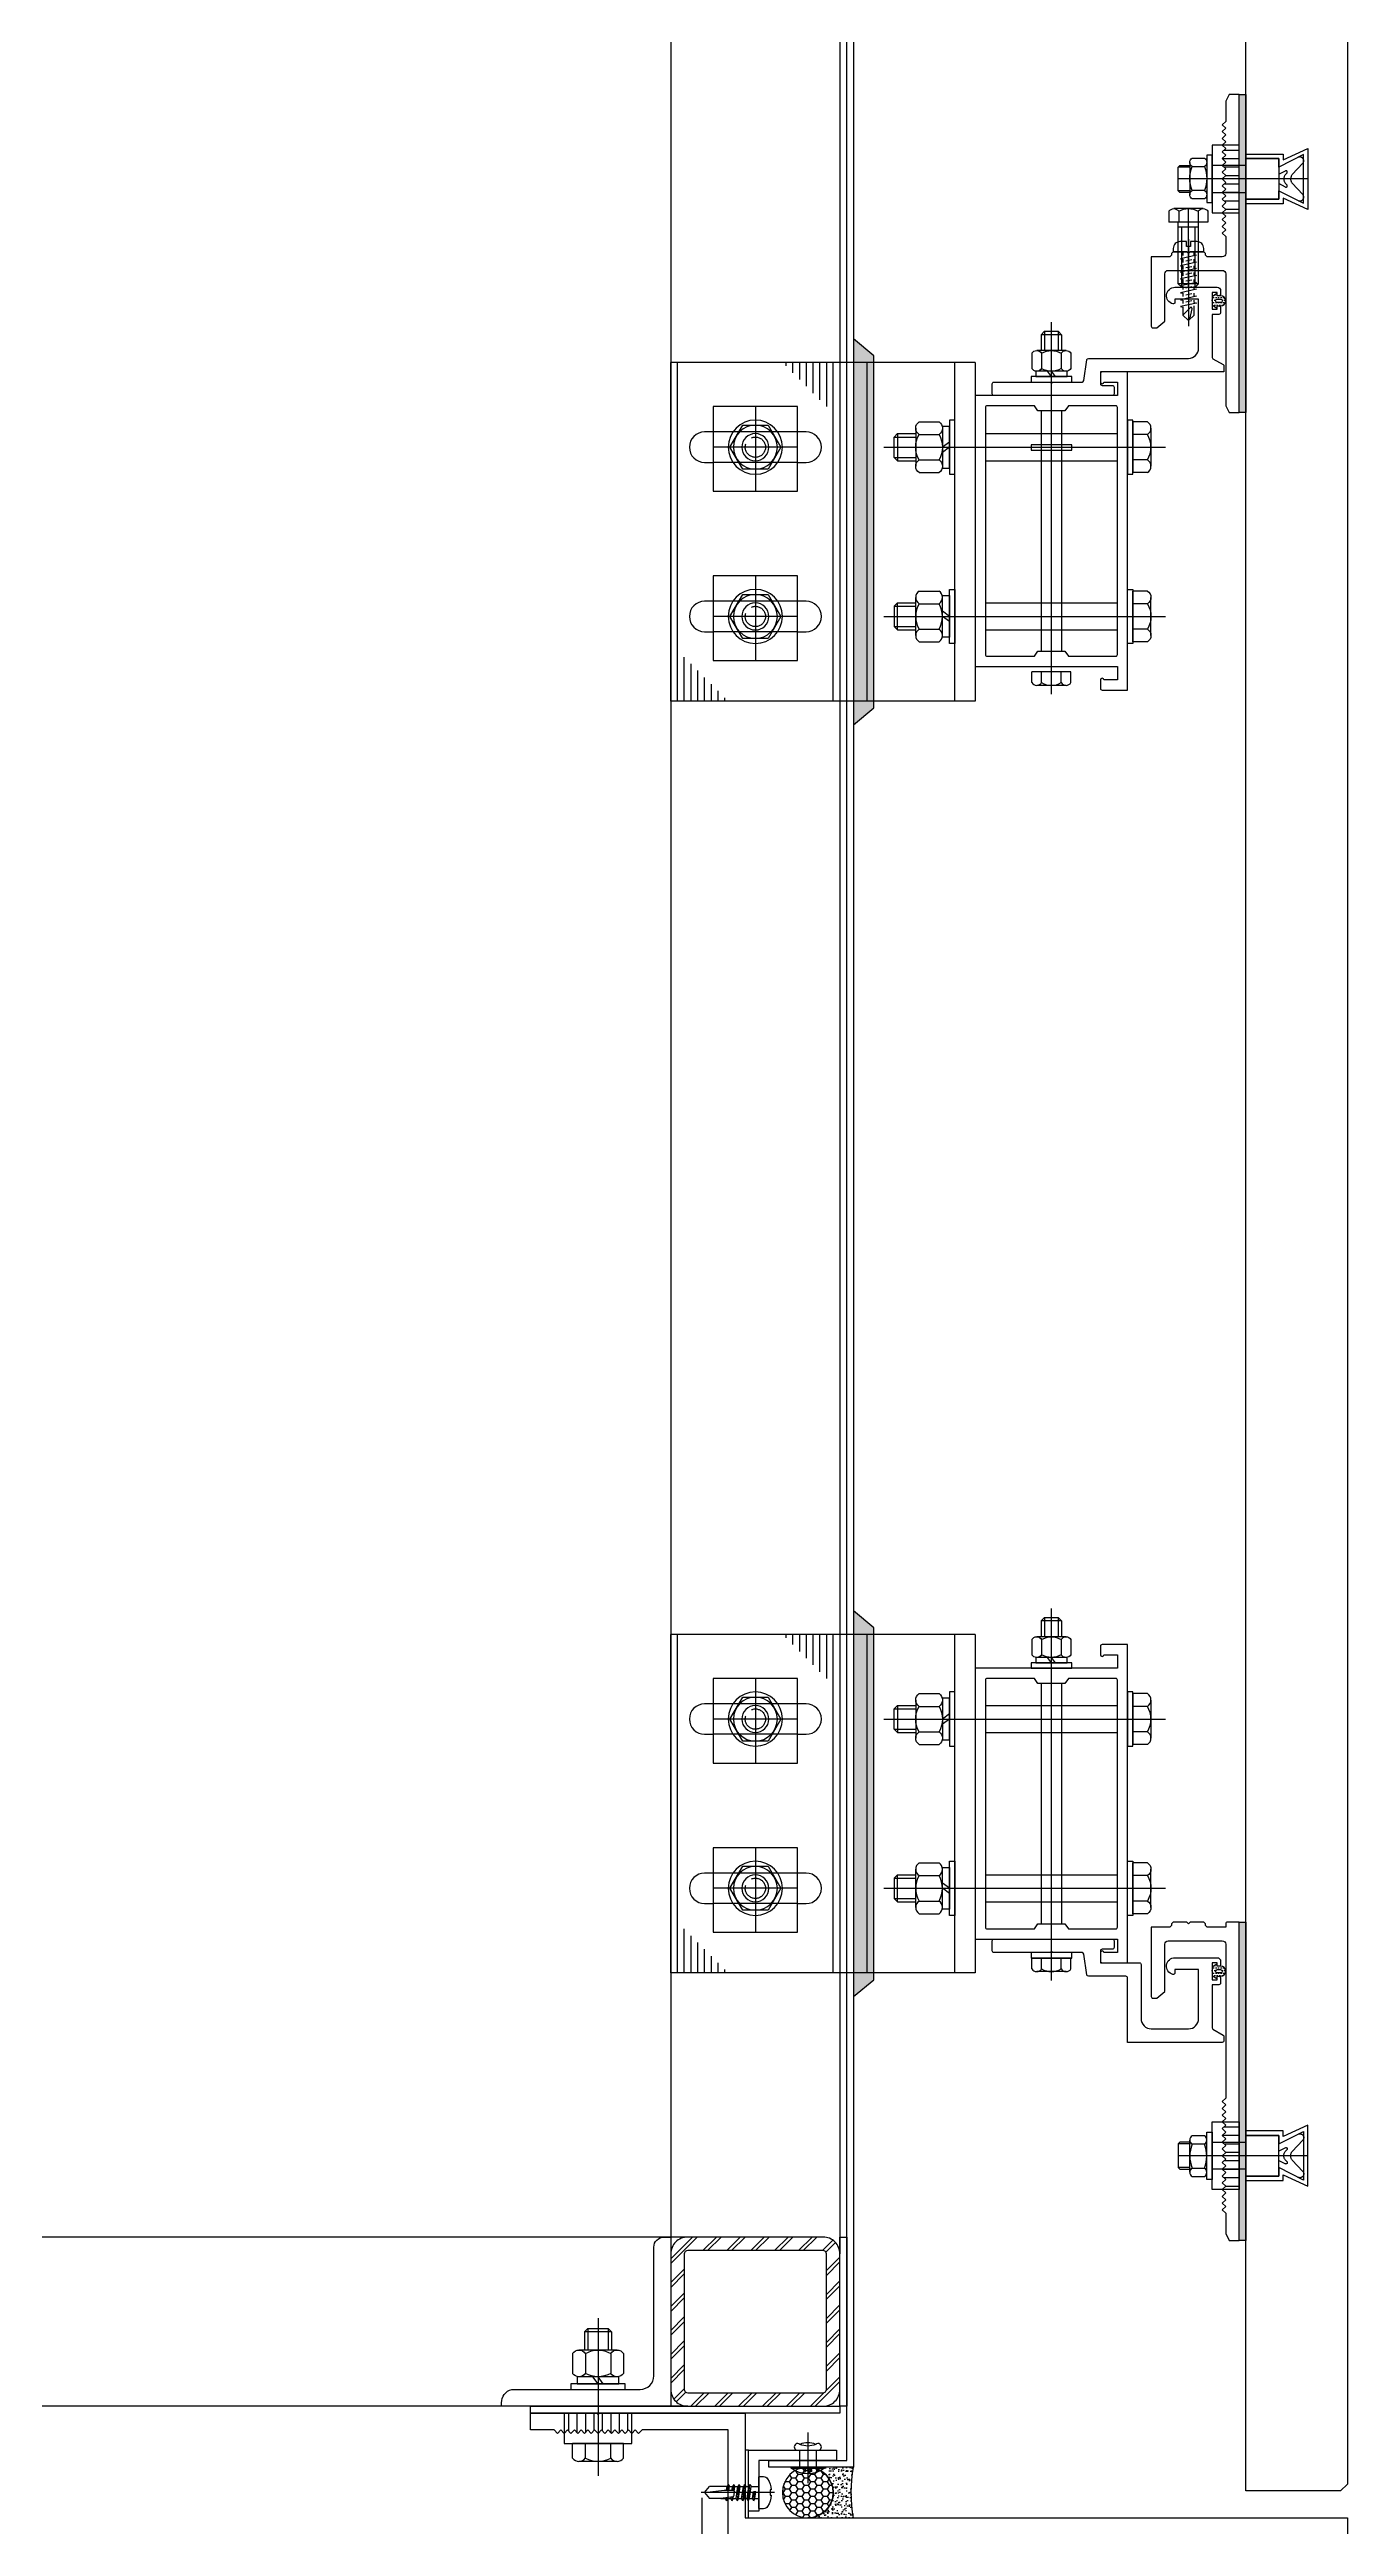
# Model space of a CAD drawing. Header units: millimetres. Extents: x 434053 to 1059003, y -2417481 to 936527.
# Drawn here: x 654615 to 654999, y -2228783 to -2228051 of the extents above; entities that cross this region are included whole.
import ezdxf

# ---------------------------------------------------------------- set-up
doc = ezdxf.new("R2010")
doc.units = ezdxf.units.MM
doc.header["$LTSCALE"] = 1000
doc.header["$MEASUREMENT"] = 0
for name, pattern in [('CENTER', [2, 1.25, -0.25, 0.25, -0.25]), ('CENTER2', [1.125, 0.75, -0.125, 0.125, -0.125]), ('HIDDEN', [9.525, 6.35, -3.175]), ('HIDDEN2', [4.7625, 3.175, -1.5875])]:
    doc.linetypes.add(name, pattern=pattern)
doc.layers.get('Defpoints').update_dxf_attribs({"color": 6})
for name, color, linetype in [('1-GRID', 8, 'CENTER2'), ('ALUM', 1, 'Continuous'), ('ELASTOMER', 6, 'Continuous'), ('ELASTOMER-V', 241, 'Continuous'), ('ELASTROMER-V', 241, 'Continuous'), ('EXTRUSION', 4, 'Continuous'), ('EXTRUSION-V', 141, 'Continuous'), ('EXTRUSION1', 4, 'Continuous'), ('EXTRUSION2', 133, 'Continuous'), ('FASTENER', 191, 'Continuous'), ('GRANITE', 30, 'Continuous'), ('GRID', 8, 'CENTER'), ('SILICONE', 8, 'Continuous'), ('STEEL', 3, 'Continuous'), ('STEEL-V', 71, 'Continuous'), ('TEXT', 7, 'Continuous')]:
    doc.layers.add(name, color=color, linetype=linetype)
doc.styles.add('ROMANS', font='romans.shx', dxfattribs={"width": 0.8})

# ---------------------------------------------------------------- blocks, each defined once
blk = doc.blocks.new('M8.7')
at = {"color": 0, "linetype": 'ByBlock'}
for p, q in [((-4, 17), (-3, 18)), ((-4, 17), (-4, 11.6)), ((-4, 17), (4, 17)), ((3, 18), (-3, 18)), ((3, 18), (4, 17)), ((4, 17), (4, 11.6)), ((-1.53, 1.6), (0, 3.7)), ((0, 1.6), (1.53, 3.7))]:
    blk.add_line(p, q, dxfattribs=at)
at = {"color": 0, "linetype": 'HIDDEN'}
for p, q in [((-3, 18), (-3, 11.6)), ((3, 18), (3, 11.6))]:
    blk.add_line(p, q, dxfattribs=at)
at = {"color": 0, "linetype": 'ByBlock', "ltscale": 20}
for p, q in [((-7.51, 10.6), (-7.51, 4.7)), ((-5.63, 11.6), (5.63, 11.6)), ((-3.75, 10.6), (-3.75, 4.7)), ((3.75, 10.6), (3.75, 4.7)), ((7.51, 10.6), (7.51, 4.7)), ((-5.63, 3.7), (5.63, 3.7))]:
    blk.add_line(p, q, dxfattribs=at)
at = {"color": 0, "linetype": 'ByBlock'}
for points in [[(-8, 1.6), (8, 1.6), (8, 0), (-8, 0), (-8, 1.6)], [(-6.15, 3.7), (6.15, 3.7), (6.15, 1.6), (-6.15, 1.6), (-6.15, 3.7)]]:
    blk.add_lwpolyline(points, dxfattribs=at)
for centre, radius, start, end in [((-5.63, 9.34), 2.26, 33.89024, 146.10976), ((0, 4.06), 7.54, 60.15828, 119.84172), ((5.63, 9.34), 2.26, 33.89024, 146.10976), ((-5.63, 5.96), 2.26, 213.89024, 326.10976), ((0, 11.24), 7.54, 240.15828, 299.84172), ((5.63, 5.96), 2.26, 213.89024, 326.10976)]:
    blk.add_arc(centre, radius, start, end, dxfattribs=at)
blk = doc.blocks.new('M8.2')
at = {"color": 0, "linetype": 'ByBlock'}
for p, q in [((-7.51, 4.3), (-7.51, 0)), ((-7.51, 0), (7.51, 0)), ((-5.63, 5.3), (5.63, 5.3)), ((-3.75, 4.3), (-3.75, 0)), ((3.75, 4.3), (3.75, 0)), ((7.51, 4.3), (7.51, 0))]:
    blk.add_line(p, q, dxfattribs=at)
for centre, radius, start, end in [((-5.63, 3.04), 2.26, 33.89024, 146.10976), ((0, -2.24), 7.54, 60.15828, 119.84172), ((5.63, 3.04), 2.26, 33.89024, 146.10976)]:
    blk.add_arc(centre, radius, start, end, dxfattribs=at)
blk = doc.blocks.new('*U534')
at = {"layer": 'GRID', "ltscale": 0.5}
blk.add_line((0, 73.67), (0, -9.57), dxfattribs=at)
at = {"color": 0, "linetype": 'ByBlock'}
blk.add_blockref('M8.7', (0, 52.6), dxfattribs=at)
at = {"color": 0, "linetype": 'ByBlock', "xscale": -1, "rotation": 180}
blk.add_blockref('M8.2', (0, 0), dxfattribs=at)
blk = doc.blocks.new('M8.1')
at = {"color": 0, "linetype": 'ByBlock'}
blk.add_lwpolyline([(-3.75, 6.5), (-7.51, 0), (-3.75, -6.5), (3.75, -6.5), (7.51, 0), (3.75, 6.5)], close=True, dxfattribs=at)
for radius in [8, 6.5, 4]:
    blk.add_circle((0, 0), radius, dxfattribs=at)
at = {"color": 0, "linetype": 'HIDDEN'}
blk.add_arc((0, 0), 3, 68.07877, 18.98917, dxfattribs=at)
blk = doc.blocks.new('20221104-SCMJ01')
at = {"layer": 'SILICONE', "linetype": 'ByBlock'}
h = blk.add_hatch(dxfattribs=at)
h.set_pattern_fill('AR-SAND', color=256, angle=90, style=0)
h.set_pattern_definition([(127.5, (103256.9825, 60038.8348), (-1.92682377, -0.062993358), [0, -1.52, 0, -1.7, 0, -1.625]), (97.5, (103256.9825, 60038.8348), (-2.822146065, 1.769776705), [0, -0.82, 0, -1.37, 0, -0.525]), (57.5, (103256.9825, 60037.6048), (-0.005659054, 3.114141862), [0, -0.5, 0, -1.8, 0, -2.35]), (47.5, (103256.9825, 60037.6048), (-0.877675565, 3.006126605), [0, -0.25, 0, -1.18, 0, -1.35])])
h.paths.add_polyline_path([(30, 52), (36, 57), (36, -57), (30, -52)])
at = {"linetype": 'ByBlock'}
for p, q in [((0, 50), (0, -50)), ((0, 50), (90, 50)), ((6, -50), (6, 50)), ((32, -50), (32, 50)), ((90, -50), (90, 50)), ((0, -50), (90, -50))]:
    blk.add_line(p, q, dxfattribs=at)
at = {"linetype": 'HIDDEN'}
blk.add_line((38, -50), (38, 50), dxfattribs=at)
at = {"linetype": 'ByBlock'}
for points in [[(52.5, 37), (77.5, 37), (77.5, 12), (52.5, 12)], [(52.5, -13), (77.5, -13), (77.5, -38), (52.5, -38)]]:
    blk.add_lwpolyline(points, close=True, dxfattribs=at)
at = {"layer": 'EXTRUSION-V', "linetype": 'ByBlock'}
for p, q in [((42, -50), (42, 50)), ((44, 50), (44, 37)), ((46, 50), (46, 39)), ((48, 50), (48, 41)), ((50, 50), (50, 43)), ((52, 50), (52, 45)), ((54, 50), (54, 47)), ((56, 50), (56, 49)), ((88, -50), (88, 50)), ((80, -50), (80, -43)), ((82, -50), (82, -41)), ((84, -50), (84, -39)), ((86, -50), (86, -37)), ((74, -50), (74, -49)), ((76, -50), (76, -47)), ((78, -50), (78, -45))]:
    blk.add_line(p, q, dxfattribs=at)
at = {"layer": 'EXTRUSION-V', "linetype": 'HIDDEN'}
for p, q in [((52.5, 29.5), (77.5, 29.5)), ((52.5, 20.5), (77.5, 20.5)), ((52.5, -20.5), (77.5, -20.5)), ((52.5, -29.5), (77.5, -29.5))]:
    blk.add_line(p, q, dxfattribs=at)
at = {"layer": 'EXTRUSION-V', "linetype": 'ByBlock'}
for points in [[(52.5, 20.5), (50, 20.5, -1), (50, 29.5), (52.5, 29.5)], [(77.5, 29.5), (80, 29.5, -1), (80, 20.5), (77.5, 20.5)], [(52.5, -29.5), (50, -29.5, -1), (50, -20.5), (52.5, -20.5)], [(77.5, -20.5), (80, -20.5, -1), (80, -29.5), (77.5, -29.5)]]:
    blk.add_lwpolyline(points, format="xyb", dxfattribs=at)
at = {"layer": 'FASTENER'}
for p, q in [((-3, 29), (-42, 29)), ((-3, 21), (-42, 21)), ((-3, -21), (-42, -21)), ((-3, -29), (-42, -29))]:
    blk.add_line(p, q, dxfattribs=at)
for points in [[(-46.6, 33), (-45, 33), (-45, 17), (-46.6, 17)], [(-46.6, -33), (-45, -33), (-45, -17), (-46.6, -17)]]:
    blk.add_lwpolyline(points, close=True, dxfattribs=at)
at = {"layer": 'GRID'}
for p, q in [((65, 37), (65, 12)), ((52.5, 25), (77.5, 25)), ((65, -13), (65, -38)), ((52.5, -25), (77.5, -25))]:
    blk.add_line(p, q, dxfattribs=at)
at = {"layer": 'SILICONE'}
blk.add_lwpolyline([(30, 52), (36, 57), (36, -57), (30, -52)], close=True, dxfattribs=at)
at = {"layer": 'FASTENER', "rotation": 270}
blk.add_blockref('*U534', (-46.6, 25), dxfattribs=at)
at = {"layer": 'FASTENER'}
for p in [(65, 25), (65, -25)]:
    blk.add_blockref('M8.1', p, dxfattribs=at)
at = {"layer": 'FASTENER', "xscale": -1, "rotation": 270.0000000000825}
blk.add_blockref('*U534', (-46.6, -25), dxfattribs=at)
blk = doc.blocks.new('20221115-LC01')
at = {"linetype": 'ByBlock'}
for points in [[(-37, -44), (-37, -46.5, -0.414214), (-37.5, -47), (-45, -47), (-45, 47), (-37.5, 47, -0.414214), (-37, 46.5), (-37, 44, -1), (-38, 44), (-42, 44), (-42, 40), (0, 40), (0, -40), (-42, -40), (-42, -44), (-38, -44, -1)], [(-17.5, 37), (-3.5, 37, -0.414214), (-3, 36.5), (-3, -36.5, -0.414214), (-3.5, -37), (-17.5, -37), (-18.5, -35.5), (-26.5, -35.5), (-27.5, -37), (-41.5, -37, -0.414214), (-42, -36.5), (-42, 36.5, -0.414214), (-41.5, 37), (-27.5, 37), (-26.5, 35.5), (-18.5, 35.5)]]:
    blk.add_lwpolyline(points, format="xyb", close=True, dxfattribs=at)
blk = doc.blocks.new('GASKET20')
at = {"layer": 'ELASTOMER-V'}
h = blk.add_hatch(dxfattribs=at)
h.set_pattern_fill('DOTS', color=256, scale=12, style=0)
h.set_pattern_definition([(0, (5609.9072, 36516.8227), (0.375, 0.75), [0, -0.75])])
edge = h.paths.add_edge_path(flags=16)
edge.add_arc((-2.5, 0), 0.5, 90, 270)
edge.add_line((-2.5, -0.5), (-1.5, -0.5))
edge.add_arc((-1.5, 0), 0.5, 270, 450)
edge.add_line((-1.5, 0.5), (-2.5, 0.5))
edge = h.paths.add_edge_path()
edge.add_line((-1.5, -2.03), (-1.5, -1.5))
edge.add_line((-1.5, -1.5), (-2.5, -1.5))
edge.add_arc((-2.5, 0), 1.5, 90, 270, ccw=False)
edge.add_line((-2.5, 1.5), (-1.5, 1.5))
edge.add_line((-1.5, 1.5), (-1.5, 2.03))
edge.add_arc((-1.4, 2.03), 0.1, 60.25512, 180, ccw=False)
edge.add_line((-1.35, 2.12), (0, 1.21))
edge.add_line((0, 1.21), (0, -1.21))
edge.add_line((0, -1.21), (-1.35, -2.12))
edge.add_arc((-1.4, -2.03), 0.1, 180, 299.74488, ccw=False)
at = {"color": 0, "linetype": 'ByBlock'}
for points in [[(-1.5, -2.03), (-1.5, -1.5), (-2.5, -1.5, -1), (-2.5, 1.5), (-1.5, 1.5), (-1.5, 2.03, -0.575867), (-1.35, 2.12), (0, 1.21), (0, -1.21), (-1.35, -2.12, -0.575867)], [(-2.5, 0.5, 1), (-2.5, -0.5), (-1.5, -0.5, 1), (-1.5, 0.5)]]:
    blk.add_lwpolyline(points, format="xyb", close=True, dxfattribs=at)
blk = doc.blocks.new('*U526')
at = {"color": 0, "linetype": 'HIDDEN'}
blk.add_line((0, 6), (0, -6), dxfattribs=at)
at = {"color": 0, "linetype": 'ByBlock'}
for p, q in [((11.6, -4.9), (11.6, 4.64)), ((12.3, 3.41), (15.9, 3.41)), ((16.6, -4.9), (16.6, 4.64)), ((16.6, 3.5), (20, 3.5)), ((15.9, -3.67), (12.3, -3.67)), ((16.6, -3.5), (20, -3.5))]:
    blk.add_line(p, q, dxfattribs=at)
at = {"color": 0, "linetype": 'HIDDEN'}
for points in [[(0, -7.33), (-11, -7.33), (-11, -5.67), (-18.33, -9), (-18.33, 9), (-11, 5.67), (-11, 7.33), (0, 7.33)], [(0, -6), (-9.67, -6), (-9.67, 6), (0, 6)]]:
    blk.add_lwpolyline(points, dxfattribs=at)
blk.add_lwpolyline([(0, -7.33), (-11, -7.33), (-11, -5.67), (-18.33, -9), (-18.33, 9), (-11, 5.67), (-11, 7.33), (0, 7.33), (0, 6), (-9.67, 6), (-9.67, 3.51), (-17, 7.18), (-17, -7.18), (-9.67, -3.51), (-9.67, -6), (0, -6)], close=True, dxfattribs=at)
for points in [[(-15.41, -6.38, -0.801715), (-16.83, -4.62), (-13.7, -1.27, 0.39657), (-13.7, 1.27), (-16.83, 4.62, -0.801715), (-15.41, 6.38)], [(-9.67, -1.37), (-11.7, -2.38, -0.809451), (-12.13, -1.84), (-11.72, -1.35, 0.390144), (-11.72, 1.35), (-12.13, 1.84, -0.809451), (-11.7, 2.38), (-9.67, 1.37)]]:
    blk.add_lwpolyline(points, format="xyb", dxfattribs=at)
at = {"color": 0, "linetype": 'HIDDEN', "ltscale": 10}
blk.add_lwpolyline([(-9.67, 3.51), (-17, 7.18), (-17, -7.18), (-9.67, -3.51)], dxfattribs=at)
at = {"color": 0, "linetype": 'ByBlock'}
blk.add_lwpolyline([(11.6, 7), (10, 7), (10, -7), (11.6, -7)], close=True, dxfattribs=at)
blk.add_lwpolyline([(12.3, -3.67, -0.197721), (12.3, 3.41), (12.3, 3.41, -0.569416), (12.3, 5.87), (15.9, 5.87, -0.569416), (15.9, 3.41, -0.197721), (15.9, -3.67, -0.569416), (15.9, -6.13), (12.3, -6.13, -0.569416), (12.3, -3.67)], format="xyb", close=True, dxfattribs=at)
blk.add_lwpolyline([(16.6, 4), (19.5, 4), (20, 3.5), (20, -3.5), (19.5, -4), (16.6, -4)], dxfattribs=at)
at = {"layer": 'FASTENER', "color": 9, "linetype": 'HIDDEN2'}
blk.add_lwpolyline([(10, 4), (0, 4), (0, -4), (10, -4)], close=True, dxfattribs=at)
at = {"layer": 'GRID'}
blk.add_line((-18.33, 0), (20, 0), dxfattribs=at)
blk = doc.blocks.new('M6.2')
at = {"color": 0, "linetype": 'ByBlock'}
for p, q in [((-5.77, 3.2), (-5.77, 0)), ((-5.77, 0), (5.77, 0)), ((-4.33, 4), (4.33, 4)), ((-2.89, 3.2), (-2.89, 0)), ((2.89, 3.2), (2.89, 0)), ((5.77, 3.2), (5.77, 0))]:
    blk.add_line(p, q, dxfattribs=at)
for centre, radius, start, end in [((-4.33, 2.3), 1.7, 32.00463, 147.99537), ((0, -1.61), 5.61, 59.0209, 120.9791), ((4.33, 2.3), 1.7, 32.00462, 147.9954)]:
    blk.add_arc(centre, radius, start, end, dxfattribs=at)
blk = doc.blocks.new('M6.7')
at = {"color": 0, "linetype": 'ByBlock'}
for p, q in [((-3, 14), (-2, 15)), ((2, 15), (-2, 15)), ((2, 15), (3, 14)), ((-5.77, 8.5), (-5.77, 4)), ((-4.33, 9.3), (4.33, 9.3)), ((-3, 14), (-3, 9.3)), ((-3, 14), (3, 14)), ((-2.89, 8.5), (-2.89, 4)), ((2.89, 8.5), (2.89, 4)), ((3, 14), (3, 9.3)), ((5.77, 8.5), (5.77, 4)), ((-4.33, 3.2), (4.33, 3.2)), ((-1.16, 1.6), (0, 3.2)), ((0, 1.6), (1.16, 3.2))]:
    blk.add_line(p, q, dxfattribs=at)
at = {"color": 0, "linetype": 'HIDDEN'}
for p, q in [((-2, 15), (-2, 9.3)), ((2, 15), (2, 9.3))]:
    blk.add_line(p, q, dxfattribs=at)
at = {"color": 0, "linetype": 'ByBlock'}
for points in [[(-6, 1.6), (6, 1.6), (6, 0), (-6, 0), (-6, 1.6)], [(-4.65, 3.2), (4.65, 3.2), (4.65, 1.6), (-4.65, 1.6), (-4.65, 3.2)]]:
    blk.add_lwpolyline(points, dxfattribs=at)
for centre, radius, start, end in [((-4.33, 7.6), 1.7, 32.00463, 147.99537), ((0, 3.69), 5.61, 59.0209, 120.9791), ((4.33, 7.6), 1.7, 32.00462, 147.9954), ((-4.33, 4.9), 1.7, 212.00463, 327.99537), ((0, 8.81), 5.61, 239.0209, 300.9791), ((4.33, 4.9), 1.7, 212.0046, 327.99538)]:
    blk.add_arc(centre, radius, start, end, dxfattribs=at)
blk = doc.blocks.new('*U529')
at = {"layer": 'GRID'}
blk.add_line((0, -6.59), (0, 103.3), dxfattribs=at)
at = {"color": 0, "linetype": 'ByBlock'}
blk.add_blockref('M6.7', (0, 85.6), dxfattribs=at)
at = {"color": 0, "linetype": 'ByBlock', "xscale": -1, "rotation": 180}
blk.add_blockref('M6.2', (0, 0), dxfattribs=at)
blk = doc.blocks.new('PG42x19')
at = {"color": 0, "linetype": 'HIDDEN2'}
for p, q in [((1.68, -0.91), (1.68, 0)), ((2.4, -1.06), (-2.4, -2.08)), ((-2.4, -2.08), (-1.68, -2.24)), ((2.4, -3.1), (-2.4, -4.12)), ((-2.4, -4.12), (-1.68, -4.28)), ((2.4, -4.98), (-2.4, -6)), ((-2.4, -6), (-1.68, -6.16)), ((2.4, -7.02), (-2.4, -8.04)), ((-1.68, 0), (-1.68, -1.14)), ((-1.68, -2.24), (-1.68, -3.18)), ((-1.68, -4.28), (-1.68, -5.22)), ((-1.68, -6.16), (-1.68, -7.11)), ((0.98, -2.38), (-0.8, -2.76)), ((0.98, -4.42), (-0.8, -4.8)), ((0.98, -6.31), (-0.8, -6.69)), ((1.68, -0.91), (2.4, -1.06)), ((1.68, -2.95), (1.68, -2.24)), ((1.68, -2.95), (2.4, -3.1)), ((1.68, -4.83), (1.68, -4.12)), ((1.68, -4.83), (2.4, -4.98)), ((1.68, -6.87), (1.68, -6.16)), ((1.68, -6.87), (2.4, -7.02)), ((-2.4, -8.04), (-1.68, -8.2)), ((2.4, -9.06), (-2.4, -10.08)), ((-2.4, -10.08), (-1.68, -10.24)), ((2.4, -11.1), (-2.4, -12.12)), ((-2.4, -12.12), (-1.68, -12.28)), ((2.4, -13.14), (-2.4, -14.16)), ((-2.4, -14.16), (-1.68, -14.32)), ((-1.68, -8.2), (-1.68, -9.15)), ((-1.68, -10.24), (-1.68, -11.19)), ((-1.68, -12.28), (-1.68, -13.23)), ((-1.68, -14.32), (-1.68, -15.27)), ((0.98, -8.35), (-0.8, -8.73)), ((0.98, -10.39), (-0.8, -10.77)), ((0.98, -12.43), (-0.8, -12.81)), ((0.98, -14.47), (-0.8, -14.85)), ((1.68, -8.91), (1.68, -8.2)), ((1.68, -8.91), (2.4, -9.06)), ((1.68, -10.95), (1.68, -10.24)), ((1.68, -10.95), (2.4, -11.1)), ((1.68, -12.99), (1.68, -12.28)), ((1.68, -12.99), (2.4, -13.14)), ((1.68, -15.03), (1.68, -14.32)), ((2.4, -15.18), (-2.4, -16.2)), ((-2.4, -16.2), (-1.68, -16.36)), ((-1.68, -16.36), (-1.68, -18.73)), ((-1.68, -18.73), (0.51, -16.53)), ((0, -20.34), (-1.68, -18.73)), ((0, -20.34), (1.68, -18.73)), ((0.4, -19.87), (1.09, -16.89)), ((1.68, -15.03), (2.4, -15.18)), ((1.68, -18.73), (1.68, -15.98))]:
    blk.add_line(p, q, dxfattribs=at)
blk.add_arc((0.74, -16.81), 0.36, 346.93348, 129.61111, dxfattribs=at)
at = {"layer": 'FASTENER', "color": 0, "linetype": 'ByBlock'}
blk.add_lwpolyline([(-0.56, 1.5), (-0.56, 3), (-2.5, 3, 0.414214), (-4.5, 1), (-4.5, 0), (4.5, 0), (4.5, 1, 0.414214), (2.5, 3), (0.56, 3), (0.56, 1.5)], format="xyb", close=True, dxfattribs=at)
at = {"layer": 'GRID'}
blk.add_line((0, 3.67), (0, -21.99), dxfattribs=at)
blk = doc.blocks.new('*U527')
at = {"color": 0, "linetype": 'ByBlock'}
for p, q in [((-5.77, 3.2), (-5.77, 0)), ((-5.77, 0), (5.77, 0)), ((-4.33, 4), (4.33, 4)), ((-3, -18.24), (-3, 0)), ((-2.89, 3.2), (-2.89, 0)), ((2.89, 3.2), (2.89, 0)), ((3, -18.24), (3, 0)), ((5.77, 3.2), (5.77, 0)), ((-3, -1.5), (3, -1.5)), ((-3, -18.24), (-2, -19.24)), ((-3, -18.24), (3, -18.24)), ((2, -19.24), (-2, -19.24)), ((2, -19.24), (3, -18.24))]:
    blk.add_line(p, q, dxfattribs=at)
at = {"color": 0, "linetype": 'HIDDEN'}
for p, q in [((-2, -19.24), (-2, -1.5)), ((2, -19.24), (2, -1.5))]:
    blk.add_line(p, q, dxfattribs=at)
at = {"color": 0, "linetype": 'ByBlock'}
for centre, radius, start, end in [((-4.33, 2.3), 1.7, 32.00463, 147.99537), ((0, -1.61), 5.61, 59.0209, 120.9791), ((4.33, 2.3), 1.7, 32.00462, 147.9954)]:
    blk.add_arc(centre, radius, start, end, dxfattribs=at)
at = {"layer": 'GRID', "ltscale": 0.5}
blk.add_line((0, -19.24), (0, 4), dxfattribs=at)
blk = doc.blocks.new('*U537')
at = {"layer": 'GRID', "ltscale": 0.5}
blk.add_line((0, 37.07), (0, -9.57), dxfattribs=at)
at = {"color": 0, "linetype": 'ByBlock'}
blk.add_blockref('M8.7', (0, 16), dxfattribs=at)
at = {"color": 0, "linetype": 'ByBlock', "xscale": -1, "rotation": 180}
blk.add_blockref('M8.2', (0, 0), dxfattribs=at)
blk = doc.blocks.new('*U544')
at = {"linetype": 'ByBlock', "lineweight": -2}
for p, q in [((-5.03, 0.51), (-5.03, 0)), ((5.03, 0), (-5.03, 0)), ((-4.69, 0.86), (-3.54, 1.14)), ((4.69, 0.86), (-4.69, 0.86)), ((-3.54, 4.4), (-3.54, 1.14)), ((3.54, 1.14), (-3.54, 1.14)), ((2.66, 4.86), (-2.66, 4.86)), ((-2.33, 0.86), (-1.77, 1.14)), ((-1.77, 4.4), (-1.77, 1.14)), ((1.77, 4.4), (1.77, 1.14)), ((2.46, 0.86), (1.77, 1.14)), ((3.54, 4.4), (3.54, 1.14)), ((4.69, 0.86), (3.54, 1.14)), ((5.03, 0.51), (5.03, 0))]:
    blk.add_line(p, q, dxfattribs=at)
for centre, radius, start, end in [((-4.69, 0.51), 0.343, 90, 180), ((-2.66, 3.77), 1.09, 35.40086, 144.59914), ((0, 1.2), 3.66, 61.05941, 118.94059), ((2.66, 3.77), 1.09, 35.40086, 144.59914), ((4.69, 0.51), 0.343, 0, 90)]:
    blk.add_arc(centre, radius, start, end, dxfattribs=at)
at = {"layer": 'GRID', "ltscale": 0.5}
blk.add_line((0, 4.86), (0, -18.92), dxfattribs=at)
blk = doc.blocks.new('*U535')
at = {"color": 8, "linetype": 'HIDDEN'}
for p, q in [((5, 2.5, 0), (0, 2.5)), ((5, -2.5, 0), (0, -2.5))]:
    blk.add_line(p, q, dxfattribs=at)
at = {"color": 0, "linetype": 'ByBlock'}
for points in [[(-0.25, -4.94, -0.353893), (-0.25, 4.95), (0, 4.95), (0, -4.94)], [(5, -3, 1.452432), (6.75, -2.33, -0.218266), (6.75, 2.33, 1.452432), (5, 3)]]:
    blk.add_lwpolyline(points, format="xyb", close=True, dxfattribs=at)
blk.add_lwpolyline([(-0.25, 4.95), (-0.25, -4.94)], dxfattribs=at)
blk.add_arc((1.65, 0, 0), 5.6, 335.37473, 24.62527, dxfattribs=at)
at = {"layer": 'TEXT', "color": 8, "linetype": 'CENTER'}
blk.add_line((10.25, 0, 0), (-4.7, 0), dxfattribs=at)
at = {"layer": 'Defpoints', "color": 8, "insert": (-1, 0), "char_height": 1, "attachment_point": 5, "rotation": 90, "style": 'ROMANS'}
blk.add_mtext('%%C5.0', dxfattribs=at)
blk = doc.blocks.new('*U536')
at = {"linetype": 'ByBlock'}
for p, q in [((-1.79, -1.15), (-1.79, 0)), ((1.79, -2.25), (1.79, 0)), ((-2.4, -1.5), (-1.79, -1.15)), ((-2.4, -1.5), (0.23, -1.23)), ((-2.4, -1.5), (-1.79, -1.85)), ((-2.4, -3.1), (2.4, -2.6)), ((-2.4, -3.1), (-1.79, -2.75)), ((-2.4, -3.1), (-1.79, -3.45)), ((-2.4, -4.7), (2.4, -4.2)), ((-2.4, -4.7), (-1.79, -4.35)), ((-2.4, -4.7), (-1.79, -5.05)), ((-2.4, -6.3), (2.4, -5.8)), ((-2.4, -6.3), (-1.79, -5.95)), ((-2.4, -6.3), (-1.79, -6.65)), ((-1.79, -1.15), (0.23, -0.87)), ((-1.79, -1.85), (0.23, -1.57)), ((-1.79, -2.75), (-1.79, -1.85)), ((-1.79, -2.75), (1.79, -2.25)), ((-1.79, -3.45), (1.79, -2.95)), ((-1.79, -4.35), (-1.79, -3.45)), ((-1.79, -4.35), (1.79, -3.85)), ((-1.79, -5.05), (1.79, -4.55)), ((-1.79, -5.95), (-1.79, -5.05)), ((-1.79, -5.95), (1.79, -5.45)), ((-1.79, -6.65), (1.79, -6.15)), ((-1.79, -7.55), (-1.79, -6.65)), ((0.23, -0.87), (0.23, -1.57)), ((0.43, -7.24), (1.79, -7.05)), ((2.4, -2.6), (1.79, -2.25)), ((2.4, -2.6), (1.79, -2.95)), ((1.79, -3.85), (1.79, -2.95)), ((2.4, -4.2), (1.79, -3.85)), ((2.4, -4.2), (1.79, -4.55)), ((1.79, -5.45), (1.79, -4.55)), ((2.4, -5.8), (1.79, -5.45)), ((2.4, -5.8), (1.79, -6.15)), ((1.79, -7.05), (1.79, -6.15)), ((2.4, -7.4), (1.79, -7.05)), ((-2.4, -7.9), (-1.79, -7.55)), ((-2.4, -7.9), (-1.27, -7.78)), ((-2.4, -7.9), (-1.79, -8.25)), ((-2.4, -9.5), (-1.79, -9.15)), ((-2.4, -9.5), (-1.52, -9.41)), ((-2.4, -9.5), (-1.79, -9.85)), ((-1.79, -7.55), (-0.92, -7.43)), ((-1.79, -8.25), (-1.33, -8.19)), ((-1.79, -9.15), (-1.79, -8.25)), ((-1.79, -9.15), (-1.47, -9.1)), ((-1.79, -9.85), (-1.58, -9.82)), ((-1.79, -11.2), (-1.79, -9.85)), ((-1.79, -11.2), (-1.79, -14.6)), ((0, -16), (-1.79, -14.6)), ((0, -16), (1.79, -14.6)), ((0.71, -7.58), (2.4, -7.4)), ((0.71, -7.9), (1.79, -7.75)), ((0.71, -8.8), (1.79, -8.65)), ((0.71, -9.18), (2.4, -9)), ((0.71, -9.5), (1.79, -9.35)), ((2.4, -7.4), (1.79, -7.75)), ((1.79, -8.65), (1.79, -7.75)), ((2.4, -9), (1.79, -8.65)), ((2.4, -9), (1.79, -9.35)), ((1.79, -9.35), (1.79, -14.6))]:
    blk.add_line(p, q, dxfattribs=at)
blk.add_lwpolyline([(4.55, 0, 0.414214), (4.75, 0.2), (4.75, 1.43, 0.265403), (4.07, 2.63, 0.108659), (0.8, 3.7), (0.8, 3.36), (-0.8, 3.36), (-0.8, 3.7, 0.108659), (-4.07, 2.63, 0.265403), (-4.75, 1.43), (-4.75, 0.2, 0.414214), (-4.55, 0)], format="xyb", close=True, dxfattribs=at)
blk.add_lwpolyline([(0, -16), (0.71, -10.26), (0.71, -7.54, 0.417657), (0.41, -7.24, 0.083367), (-1.23, -7.53), (-1.79, -11.2)], format="xyb", dxfattribs=at)
at = {"layer": '1-GRID', "color": 8}
blk.add_line((0, 4.7), (0, -17), dxfattribs=at)
blk = doc.blocks.new('20221117.172633')
at = {"layer": 'ELASTOMER-V'}
h = blk.add_hatch(dxfattribs=at)
h.set_pattern_fill('DOTS', color=256, scale=12, angle=-90, style=0)
h.set_pattern_definition([(270, (-634.7782, 15075.87905), (0.75, -0.375), [0, -0.75])])
h.paths.add_polyline_path([(30, 3621), (30, 3527), (32, 3527), (32, 3621)])
h = blk.add_hatch(dxfattribs=at)
h.set_pattern_fill('DOTS', color=256, scale=12, angle=-90, style=0)
h.set_pattern_definition([(270, (-634.7782, 14495.8994), (0.75, -0.375), [0, -0.75])])
h.paths.add_polyline_path([(30, 3081.02), (30, 2987.02), (32, 2987.02), (32, 3081.02)])
h = blk.add_hatch(dxfattribs=at)
h.set_pattern_fill('HONEY', color=256, scale=10, style=0)
h.set_pattern_definition([(360, (-11594.6794, 24720.1505), (1.875, 1.082531755), [1.25, -2.5]), (120, (-11594.6794, 24720.1505), (-1.875, 1.082531755), [1.25, -2.5]), (60, (-11594.6794, 24720.1505), (3e-15, 2.16506351), [-2.5, 1.25])])
edge = h.paths.add_edge_path()
edge.add_line((159.5, 2920), (159.5, 2920))
edge.add_arc((159.5, 2912.5), 7.5, -90, 90, ccw=False)
edge.add_line((159.5, 2905), (159.5, 2905))
edge.add_arc((159.5, 2912.5), 7.5, 90, 270, ccw=False)
at = {"layer": 'EXTRUSION-V'}
h = blk.add_hatch(dxfattribs=at)
h.set_pattern_fill('ANSI31', color=252, scale=20, angle=315, style=0)
h.set_pattern_definition([(0, (-3589.4789, 3976.2925), (7e-16, 2.5), [])])
h.paths.add_polyline_path([(37, 3590), (36, 3589), (37, 3588), (36, 3587), (37, 3586), (32, 3586), (32, 3606), (37, 3606), (36, 3605), (37, 3604), (36, 3603), (37, 3602), (36, 3601), (37, 3600), (36, 3599), (37, 3598), (36, 3597), (37, 3596), (36, 3595), (37, 3594), (36, 3593), (37, 3592), (36, 3591)])
h = blk.add_hatch(dxfattribs=at)
h.set_pattern_fill('ANSI31', color=252, scale=20, angle=315, style=0)
h.set_pattern_definition([(0, (-3589.4789, 3976.2925), (7e-16, 2.5), [])])
h.paths.add_polyline_path([(37, 3590), (36, 3589), (37, 3588), (36, 3587), (37, 3586), (32, 3586), (32, 3606), (37, 3606), (36, 3605), (37, 3604), (36, 3603), (37, 3602), (36, 3601), (37, 3600), (36, 3599), (37, 3598), (36, 3597), (37, 3596), (36, 3595), (37, 3594), (36, 3593), (37, 3592), (36, 3591)])
h = blk.add_hatch(dxfattribs=at)
h.set_pattern_fill('ANSI31', color=252, scale=20, angle=315, style=0)
h.set_pattern_definition([(0, (-3589.4789, 3592.3129), (7e-16, 2.5), [])])
h.paths.add_polyline_path([(37, 3018.02), (36, 3019.02), (37, 3020.02), (36, 3021.02), (37, 3022.02), (32, 3022.02), (32, 3002.02), (37, 3002.02), (36, 3003.02), (37, 3004.02), (36, 3005.02), (37, 3006.02), (36, 3007.02), (37, 3008.02), (36, 3009.02), (37, 3010.02), (36, 3011.02), (37, 3012.02), (36, 3013.02), (37, 3014.02), (36, 3015.02), (37, 3016.02), (36, 3017.02)])
h = blk.add_hatch(dxfattribs=at)
h.set_pattern_fill('ANSI31', color=252, scale=20, angle=315, style=0)
h.set_pattern_definition([(0, (-3589.4789, 3592.3129), (7e-16, 2.5), [])])
h.paths.add_polyline_path([(37, 3018.02), (36, 3019.02), (37, 3020.02), (36, 3021.02), (37, 3022.02), (32, 3022.02), (32, 3002.02), (37, 3002.02), (36, 3003.02), (37, 3004.02), (36, 3005.02), (37, 3006.02), (36, 3007.02), (37, 3008.02), (36, 3009.02), (37, 3010.02), (36, 3011.02), (37, 3012.02), (36, 3013.02), (37, 3014.02), (36, 3015.02), (37, 3016.02), (36, 3017.02)])
h = blk.add_hatch(dxfattribs=at)
h.set_pattern_fill('ANSI31', color=252, scale=20, angle=405, style=0)
h.set_pattern_definition([(90, (-358.7925, -1494.479), (-2.5, 8e-16), [])])
h.paths.add_polyline_path([(215.5, 2930), (214.5, 2931), (213.5, 2930), (212.5, 2931), (211.5, 2930), (211.5, 2936), (231.5, 2936), (231.5, 2930), (230.5, 2931), (229.5, 2930), (228.5, 2931), (227.5, 2930), (226.5, 2931), (225.5, 2930), (224.5, 2931), (223.5, 2930), (222.5, 2931), (221.5, 2930), (220.5, 2931), (219.5, 2930), (218.5, 2931), (217.5, 2930), (216.5, 2931)])
at = {"layer": 'SILICONE'}
h = blk.add_hatch(dxfattribs=at)
h.set_pattern_fill('AR-SAND', color=256, style=0)
h.set_pattern_definition([(37.5, (-9064.7677, 61333.8157), (-0.06299336, 1.92682377), [0, -1.52, 0, -1.7, 0, -1.625]), (7.5, (-9064.7677, 61333.8157), (1.7697767, 2.82214607), [0, -0.82, 0, -1.37, 0, -0.525]), (327.5, (-9065.9977, 61333.8157), (3.11414186, 0.005659054), [0, -0.5, 0, -1.8, 0, -2.35]), (317.5, (-9065.9977, 61333.8157), (3.0061266, 0.87767556), [0, -0.25, 0, -1.18, 0, -1.35])])
edge = h.paths.add_edge_path()
edge.add_line((146, 2920), (159.5, 2920))
edge.add_arc((159.5, 2912.5), 7.5, 90, 270)
edge.add_line((159.5, 2905), (146, 2905))
edge.add_arc((102.87, 2912.5), 43.78, -9.86385, 9.86383)
at = {"layer": 'STEEL-V'}
h = blk.add_hatch(dxfattribs=at)
h.set_pattern_fill('Q119', color=256, scale=10, angle=225, style=0, pattern_type=2)
h.set_pattern_definition([(315, (742.8256, 18894.187), (3.5355339, 3.5355339), []), (315, (742.1184, 18893.48), (3.5355339, 3.5355339), [])])
edge = h.paths.add_edge_path(flags=16)
edge.add_line((196, 2983), (196, 2943))
edge.add_arc((195, 2943), 1, -90, 0, ccw=False)
edge.add_line((195, 2942), (155, 2942))
edge.add_arc((155, 2943), 1, -180, -90, ccw=False)
edge.add_line((154, 2943), (154, 2983))
edge.add_arc((155, 2983), 1, 90, 180, ccw=False)
edge.add_line((155, 2984), (195, 2984))
edge.add_arc((195, 2983), 1, 0, 90, ccw=False)
edge = h.paths.add_edge_path()
edge.add_line((200, 2983), (200, 2943))
edge.add_arc((195, 2943), 5, -90, 0, ccw=False)
edge.add_line((195, 2938), (155, 2938))
edge.add_arc((155, 2943), 5, -180, -90, ccw=False)
edge.add_line((150, 2943), (150, 2983))
edge.add_arc((155, 2983), 5, 90, 180, ccw=False)
edge.add_line((155, 2988), (195, 2988))
edge.add_arc((195, 2983), 5, 0, 90, ccw=False)
at = {"layer": 'ALUM', "linetype": 'ByBlock'}
blk.add_lwpolyline([(171, 2920), (171, 2922), (148, 2922), (148, 5490), (120, 5490), (120, 5488), (146, 5488), (146, 2920), (171, 2920)], dxfattribs=at)
at = {"layer": 'ELASTOMER'}
blk.add_lwpolyline([(159.5, 2920), (159.5, 2920, -1), (159.5, 2905), (159.5, 2905, -1)], format="xyb", close=True, dxfattribs=at)
at = {"layer": 'ELASTOMER-V'}
for points in [[(30, 3621), (30, 3527), (32, 3527), (32, 3621)], [(30, 3081.02), (30, 2987.02), (32, 2987.02), (32, 3081.02)]]:
    blk.add_lwpolyline(points, close=True, dxfattribs=at)
at = {"layer": 'ELASTROMER-V'}
for points in [[(148, 2988), (148, 2938), (150, 2938), (150, 2988)], [(150, 2936), (241.5, 2936), (241.5, 2938), (150, 2938)], [(177, 2905), (177, 2925), (178, 2925), (178, 2905)]]:
    blk.add_lwpolyline(points, close=True, dxfattribs=at)
at = {"layer": 'EXTRUSION-V', "linetype": 'HIDDEN2'}
for points in [[(37, 3586), (32, 3586), (32, 3606), (37, 3606)], [(37, 3586), (32, 3586), (32, 3606), (37, 3606)], [(37, 3022.02), (32, 3022.02), (32, 3002.02), (37, 3002.02)], [(37, 3022.02), (32, 3022.02), (32, 3002.02), (37, 3002.02)], [(211.5, 2930), (211.5, 2936), (231.5, 2936), (231.5, 2930)], [(211.5, 2930), (211.5, 2936), (231.5, 2936), (231.5, 2930)]]:
    blk.add_lwpolyline(points, dxfattribs=at)
at = {"layer": 'EXTRUSION1'}
blk.add_lwpolyline([(183, 2900), (183, 2931), (208.5, 2931), (209.5, 2930), (210.5, 2931), (211.5, 2930), (212.5, 2931), (213.5, 2930), (214.5, 2931), (215.5, 2930), (216.5, 2931), (217.5, 2930), (218.5, 2931), (219.5, 2930), (220.5, 2931), (221.5, 2930), (222.5, 2931), (223.5, 2930), (224.5, 2931), (225.5, 2930), (226.5, 2931), (227.5, 2930), (228.5, 2931), (229.5, 2930), (230.5, 2931), (231.5, 2930), (232.5, 2931), (233.5, 2930), (234.5, 2931), (241.5, 2931), (241.5, 2936), (221.8, 2936, -1), (221.2, 2936), (178, 2936), (178, 2905), (0, 2905), (0, 2900)], format="xyb", dxfattribs=at)
at = {"layer": 'EXTRUSION2'}
for points in [[(36, 3619), (36, 3613), (37, 3612), (36, 3611), (37, 3610), (36, 3609), (37, 3608), (36, 3607), (37, 3606), (36, 3605), (37, 3604), (36, 3603), (37, 3602), (36, 3601), (37, 3600), (36, 3599), (37, 3598), (36, 3597), (37, 3596), (36, 3595), (37, 3594), (36, 3593), (37, 3592), (36, 3591), (37, 3590), (36, 3589), (37, 3588), (36, 3587), (37, 3586), (36, 3585), (37, 3584), (36, 3583), (37, 3582), (36, 3581), (37, 3580), (36, 3579), (36, 3574, 0.414214), (37, 3573), (41.5, 3573), (42, 3573.5), (42, 3574), (42.5, 3574.5), (46.5, 3574.5), (47, 3574), (47.5, 3574.5), (51.5, 3574.5), (52, 3574), (52, 3573.5), (52.5, 3573), (58, 3573), (58, 3552.5, -0.414214), (57.5, 3552), (56.33, 3552), (54, 3554), (54, 3568, 0.414214), (53, 3569), (53, 3569), (37, 3569, 0.414214), (36, 3568), (36, 3529), (35, 3527), (32, 3527), (32, 3621), (35, 3621)], [(87.8, 3536, -1), (87.2, 3536), (78.43, 3536, -0.373238), (77.94, 3536.43), (77.06, 3542.57, 0.373238), (76.57, 3543), (47, 3543, -0.414214), (44, 3546), (44, 3560.5), (51, 3560.5), (51, 3559.56, 0.490314), (51.62, 3559.08, 0.881018), (51, 3564), (38.5, 3564, 0.414214), (37.5, 3563), (37.5, 3562, 0.414214), (38, 3561.5), (38.35, 3561.5, 0.414214), (38.5, 3561.65), (38.5, 3562.5), (40, 3562.5), (40, 3557.5), (38.5, 3557.5), (38.5, 3558.35, 0.414214), (38.35, 3558.5), (38, 3558.5, 0.414214), (37.5, 3558), (37.5, 3556.5, 0.414214), (38, 3556), (40, 3556), (40, 3543.29, -0.269143), (39.75, 3542.86), (36.75, 3541.14, 0.269143), (36.5, 3540.71), (36.5, 3539), (73, 3539), (73, 3535.5, -0.414214), (72.5, 3535), (69.5, 3535, 0.414214), (69, 3534.5), (69, 3532.5, 0.414214), (69.5, 3532), (104.5, 3532, 0.414214), (105, 3532.5), (105, 3535.5, 0.414214), (104.5, 3536)], [(36, 3080.52), (36, 3079.52), (41.5, 3079.52), (42, 3080.02), (42, 3080.52), (42.5, 3081.02), (46.5, 3081.02), (47, 3080.52), (47.5, 3081.02), (51.5, 3081.02), (52, 3080.52), (52, 3080.02), (52.5, 3079.52), (58, 3079.52), (58, 3059.02, -0.414214), (57.5, 3058.52), (56.33, 3058.52), (54, 3060.52), (54, 3074.52, 0.414214), (53, 3075.52), (53, 3075.52), (37, 3075.52, 0.414214), (36, 3074.52), (36, 3029.02), (37, 3028.02), (36, 3027.02), (37, 3026.02), (36, 3025.02), (37, 3024.02), (36, 3023.02), (37, 3022.02), (36, 3021.02), (37, 3020.02), (36, 3019.02), (37, 3018.02), (36, 3017.02), (37, 3016.02), (36, 3015.02), (37, 3014.02), (36, 3013.02), (37, 3012.02), (36, 3011.02), (37, 3010.02), (36, 3009.02), (37, 3008.02), (36, 3007.02), (37, 3006.02), (36, 3005.02), (37, 3004.02), (36, 3003.02), (37, 3002.02), (36, 3001.02), (37, 3000.02), (36, 2999.02), (37, 2998.02), (36, 2997.02), (37, 2996.02), (36, 2995.02), (36, 2989.02), (35, 2987.02), (32, 2987.02), (32, 3081.02), (35.5, 3081.02, -0.414214)], [(61, 3068.52), (61, 3052.52, -0.414214), (58, 3049.52), (47, 3049.52, -0.414214), (44, 3052.52), (44, 3067.02), (51, 3067.02), (51, 3066.08, 0.490314), (51.62, 3065.6, 0.881018), (51, 3070.52), (38.5, 3070.52, 0.414214), (37.5, 3069.52), (37.5, 3068.52, 0.414214), (38, 3068.02), (38.35, 3068.02, 0.414214), (38.5, 3068.17), (38.5, 3069.02), (40, 3069.02), (40, 3064.02), (38.5, 3064.02), (38.5, 3064.87, 0.414214), (38.35, 3065.02), (38, 3065.02, 0.414214), (37.5, 3064.52), (37.5, 3063.02, 0.414214), (38, 3062.52), (40, 3062.52), (40, 3049.81, -0.269143), (39.75, 3049.38), (36.75, 3047.66, 0.269143), (36.5, 3047.23), (36.5, 3046.02, 0.414214), (37, 3045.52), (65, 3045.52), (65, 3064.52, -0.414214), (65.5, 3065.02), (76.57, 3065.02, 0.373238), (77.06, 3065.45), (77.94, 3071.59, -0.373238), (78.43, 3072.02), (87.2, 3072.02, -1), (87.8, 3072.02), (104.5, 3072.02, 0.414214), (105, 3072.52), (105, 3075.52, 0.414214), (104.5, 3076.02), (69.5, 3076.02, 0.414214), (69, 3075.52), (69, 3073.52, 0.414214), (69.5, 3073.02), (72.5, 3073.02, -0.414214), (73, 3072.52), (73, 3069.02), (61.5, 3069.02, 0.414214)]]:
    blk.add_lwpolyline(points, format="xyb", close=True, dxfattribs=at)
for points in [[(37, 3586), (36, 3587), (37, 3588), (36, 3589), (37, 3590), (36, 3591), (37, 3592), (36, 3593), (37, 3594), (36, 3595), (37, 3596), (36, 3597), (37, 3598), (36, 3599), (37, 3600), (36, 3601), (37, 3602), (36, 3603), (37, 3604), (36, 3605), (37, 3606), (40, 3606), (40, 3586)], [(37, 3022.02), (36, 3021.02), (37, 3020.02), (36, 3019.02), (37, 3018.02), (36, 3017.02), (37, 3016.02), (36, 3015.02), (37, 3014.02), (36, 3013.02), (37, 3012.02), (36, 3011.02), (37, 3010.02), (36, 3009.02), (37, 3008.02), (36, 3007.02), (37, 3006.02), (36, 3005.02), (37, 3004.02), (36, 3003.02), (37, 3002.02), (40, 3002.02), (40, 3022.02)], [(211.5, 2930), (212.5, 2931), (213.5, 2930), (214.5, 2931), (215.5, 2930), (216.5, 2931), (217.5, 2930), (218.5, 2931), (219.5, 2930), (220.5, 2931), (221.5, 2930), (222.5, 2931), (223.5, 2930), (224.5, 2931), (225.5, 2930), (226.5, 2931), (227.5, 2930), (228.5, 2931), (229.5, 2930), (230.5, 2931), (231.5, 2930), (231.5, 2927), (211.5, 2927)], [(174, 2922), (174, 2907), (177, 2907), (177, 2925), (151, 2925), (151, 2922)]]:
    blk.add_lwpolyline(points, close=True, dxfattribs=at)
at = {"layer": 'FASTENER'}
for p, q in [((84.49, 3527.5), (84.49, 3456.5)), ((90.49, 3527.5), (90.49, 3456.5)), ((84.5, 3151.52), (84.5, 3080.52)), ((90.5, 3151.52), (90.5, 3080.52))]:
    blk.add_line(p, q, dxfattribs=at)
for points in [[(81.5, 3517.5), (93.5, 3517.5), (93.5, 3515.9), (81.5, 3515.9)], [(81.5, 3072.02), (93.5, 3072.02), (93.5, 3070.42), (81.5, 3070.42)]]:
    blk.add_lwpolyline(points, close=True, dxfattribs=at)
at = {"layer": 'GRANITE'}
blk.add_lwpolyline([(0, 2915), (2.04, 2913), (30, 2913), (30, 3696), (2.04, 3696), (0, 3694)], close=True, dxfattribs=at)
at = {"layer": 'SILICONE'}
blk.add_lwpolyline([(146, 2920), (159.5, 2920, 1), (159.5, 2905), (146, 2905, 0.086291), (146, 2920, -1)], format="xyb", dxfattribs=at)
at = {"layer": 'STEEL'}
for points in [[(200, 2983), (200, 2943, -0.414214), (195, 2938), (155, 2938, -0.414214), (150, 2943), (150, 2983, -0.414214), (155, 2988), (195, 2988, -0.414214)], [(247, 2943), (209, 2943, -0.414214), (205, 2947), (205, 2985, 0.414214), (202, 2988), (200, 2988), (200, 2938), (250, 2938), (250, 2939, 0.351472)], [(196, 2983), (196, 2943, -0.414214), (195, 2942), (155, 2942, -0.414214), (154, 2943), (154, 2983, -0.414214), (155, 2984), (195, 2984, -0.414214)]]:
    blk.add_lwpolyline(points, format="xyb", close=True, dxfattribs=at)
at = {"layer": 'STEEL-V'}
for p, q in [((150, 5520), (150, 2983)), ((200, 5520), (200, 2983)), ((195, 2988), (685.23, 2988)), ((195, 2938), (685.23, 2938))]:
    blk.add_line(p, q, dxfattribs=at)
at = {"layer": 'ELASTOMER'}
for p in [(40, 3560), (40, 3066.52)]:
    blk.add_blockref('GASKET20', p, dxfattribs=at)
at = {"layer": 'EXTRUSION', "linetype": 'ByBlock'}
for p in [(110, 3492), (110, 3116.02)]:
    blk.add_blockref('20221115-LC01', p, dxfattribs=at)
at = {"layer": 'EXTRUSION2'}
for p in [(110, 3491.76), (110, 3116.02)]:
    blk.add_blockref('20221104-SCMJ01', p, dxfattribs=at)
at = {"layer": 'FASTENER', "xscale": -1}
for name, p, rotation in [('*U526', (30, 3596), 180), ('*U535', (159.5, 2920, 0), 270.0004083572454), ('*U544', (190.75, 2892), 180)]:
    blk.add_blockref(name, p, dxfattribs=dict(at, rotation=rotation))
at = {"layer": 'FASTENER'}
for name, p in [('*U527', (47, 3583.24)), ('*U529', (87.5, 3450.4)), ('*U529', (87.5, 3070.42)), ('*U526', (30, 3012.02)), ('*U537', (221.5, 2927))]:
    blk.add_blockref(name, p, dxfattribs=at)
at = {"layer": 'FASTENER', "xscale": -1}
blk.add_blockref('PG42x19', (47, 3574.5), dxfattribs=at)
at = {"layer": 'FASTENER', "rotation": 90}
blk.add_blockref('*U536', (174, 2912.5), dxfattribs=at)

msp = doc.modelspace()

# ---------------------------------------------------------------- block references
at = {"xscale": -1}
msp.add_blockref('20221117.172633', (654998.94, -2231685.66), dxfattribs=at)

doc.saveas('drawing.dxf')
